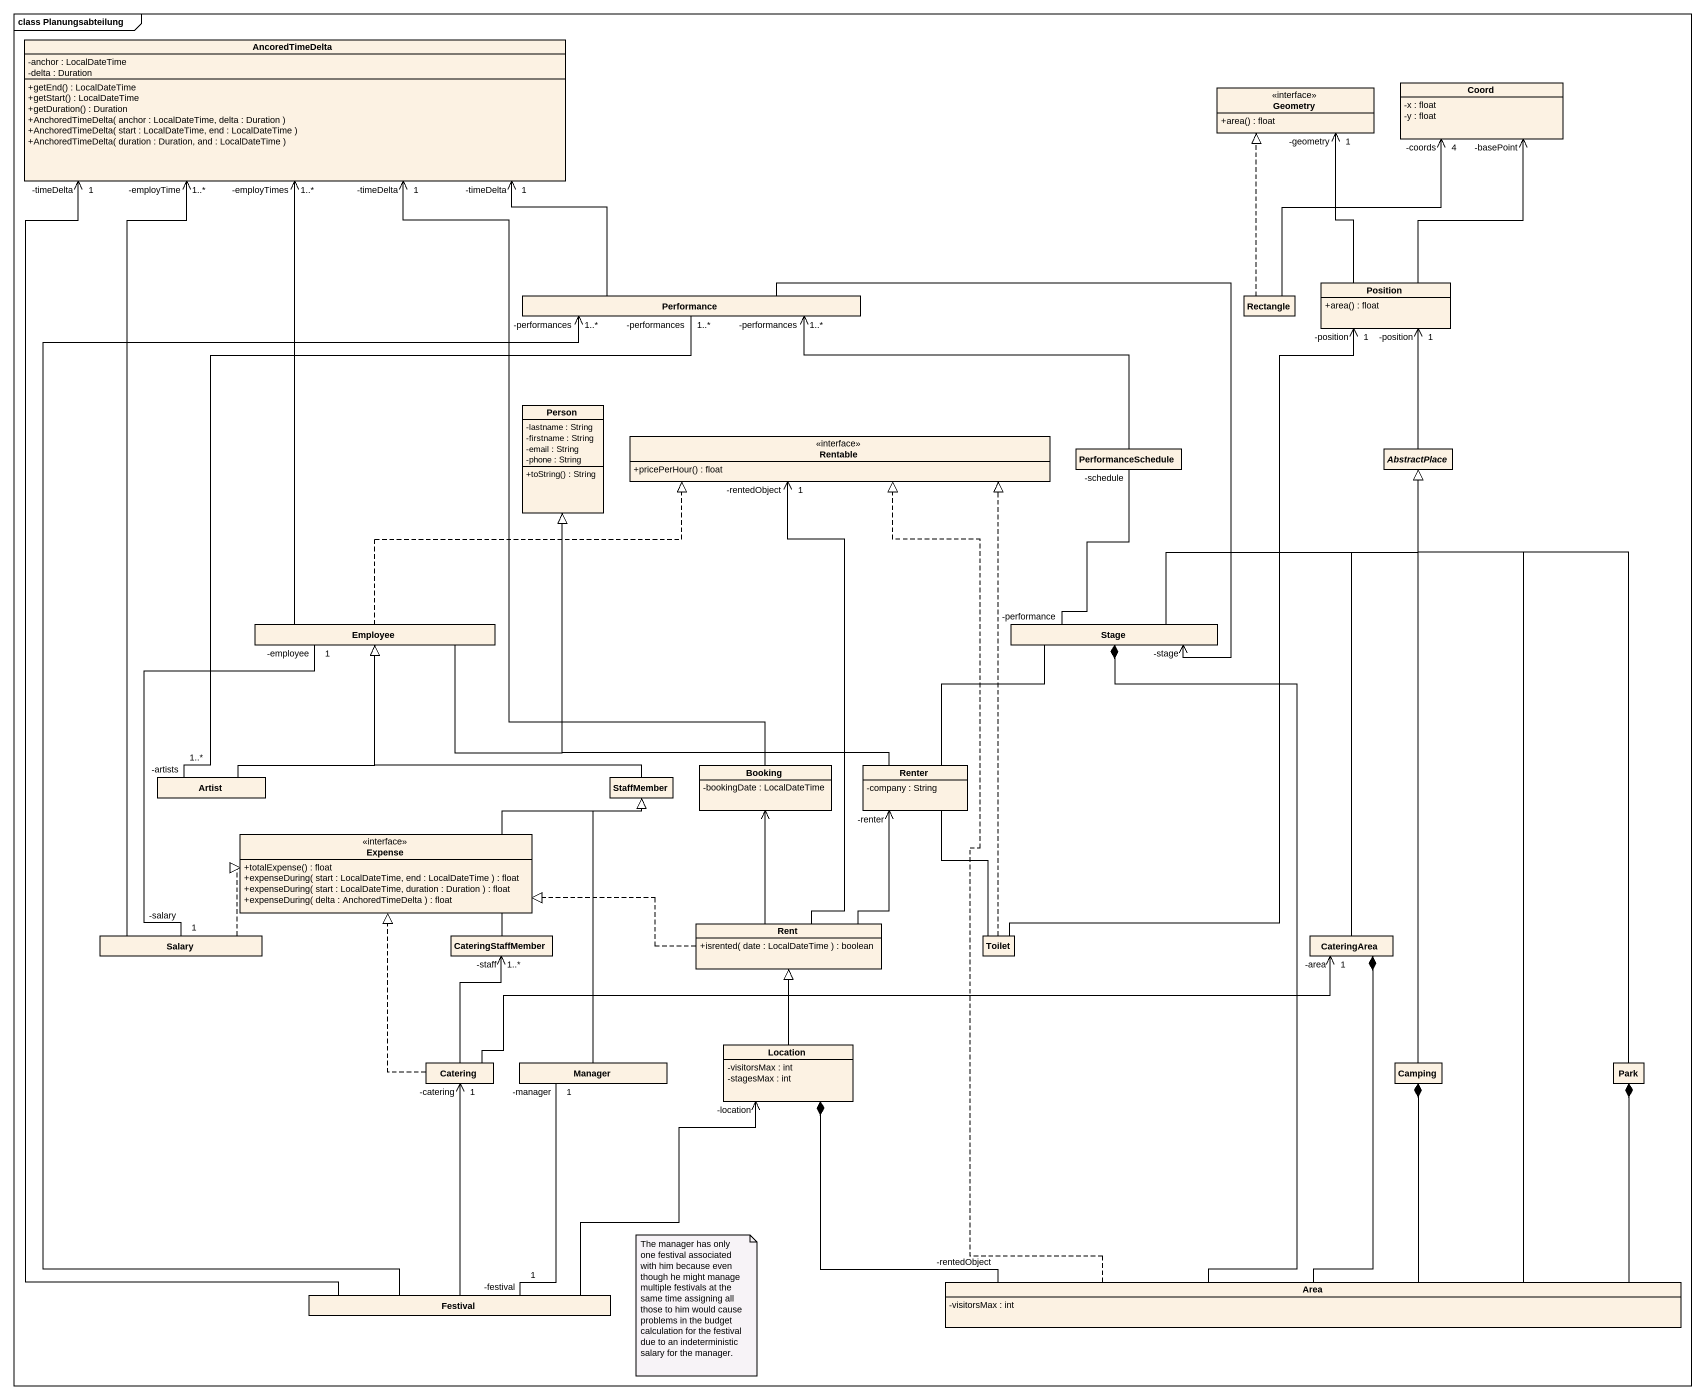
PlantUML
@startuml
mainframe class Planungsabteilung
hide circle
hide empty members
skinparam classAttributeIconSize 0
class AncoredTimeDelta {
  -anchor : LocalDateTime
  -delta : Duration
  +getEnd() : LocalDateTime
  +getStart() : LocalDateTime
  +getDuration() : Duration
  +AnchoredTimeDelta( anchor : LocalDateTime, delta : Duration )
  +AnchoredTimeDelta( start : LocalDateTime, end : LocalDateTime )
  +AnchoredTimeDelta( duration : Duration, and : LocalDateTime )
}
interface Geometry {
  +area() : float
}
class Coord {
  -x : float
  -y : float
}
class Performance
class "Rectangle" as Rectangle_
class Position {
  +area() : float
}
class "Person" as Person_ {
  -lastname : String
  -firstname : String
  -email : String
  -phone : String
  +toString() : String
}
interface Rentable {
  +pricePerHour() : float
}
class PerformanceSchedule
abstract class AbstractPlace
class Employee
class Stage
class Artist
class StaffMember
class Booking {
  -bookingDate : LocalDateTime
}
class Renter {
  -company : String
}
interface Expense {
  +totalExpense() : float
  +expenseDuring( start : LocalDateTime, end : LocalDateTime ) : float
  +expenseDuring( start : LocalDateTime, duration : Duration ) : float
  +expenseDuring( delta : AnchoredTimeDelta ) : float
}
class Salary
class CateringStaffMember
class Rent {
  +isrented( date : LocalDateTime ) : boolean
}
class Toilet
class CateringArea
class Location {
  -visitorsMax : int
  -stagesMax : int
}
class Catering
class Manager
class Camping
class Park
class Area {
  -visitorsMax : int
}
class Festival
Performance -left-> "-timeDelta\n1" AncoredTimeDelta
Performance --> "-stage" Stage
Rectangle_ .up.|> Geometry
Rectangle_ -up-> "4\n-coords" Coord
Position -up-> "-geometry\n1" Geometry
Position -up-> "-basePoint" Coord
PerformanceSchedule -left-> "-performances\n1..*" Performance
AbstractPlace -up-> "1\n-position" Position
Employee -up-> "1..*\n-employTimes" AncoredTimeDelta
Employee -up-|> Person_
Employee .right.|> Rentable
Stage "-performance" -up- "-schedule" PerformanceSchedule
Stage -right-|> AbstractPlace
Stage *-- Area
Artist "1..*\n-artists" -up- "1..*\n-performances" Performance
Artist -up-|> Employee
StaffMember -left-|> Employee
Booking -up-> "-timeDelta\n1" AncoredTimeDelta
Renter -up-|> Person_
Renter -up- Stage
Salary -up-> "-employTime\n1..*" AncoredTimeDelta
Salary "-salary\n1" -up- "-employee\n1" Employee
Salary .right.|> Expense
CateringStaffMember -up-|> StaffMember
Rent -up-> "-rentedObject\n1" Rentable
Rent -up-> Booking
Rent -up-> "-renter" Renter
Rent .left.|> Expense
Toilet -up-> "1\n-position" Position
Toilet .up.|> Rentable
Toilet -up- Renter
CateringArea -up-|> AbstractPlace
CateringArea *-- Area
Location -up-|> Rent
Location *-right- "-rentedObject" Area
Catering .up.|> Expense
Catering -up-> "1..*\n-staff" CateringStaffMember
Catering -right-> "-area\n1" CateringArea
Manager -up-|> StaffMember
Camping -up-|> AbstractPlace
Camping *-- Area
Park -up-|> AbstractPlace
Park *-- Area
Area .up.|> Rentable
Area -up-|> AbstractPlace
Festival -up-> "-timeDelta\n1" AncoredTimeDelta
Festival -up-> "-performances\n1..*" Performance
Festival -up-> "-location" Location
Festival -up-> "-catering\n1" Catering
Festival "-festival\n1" -up- "-manager\n1" Manager
note as N1
  The manager has only one festival associated with him because even though he might manage multiple festivals at the same time assigning all those to him would cause problems in the budget calculation for the festival due to an indeterministic salary for the manager.
end note
@enduml
